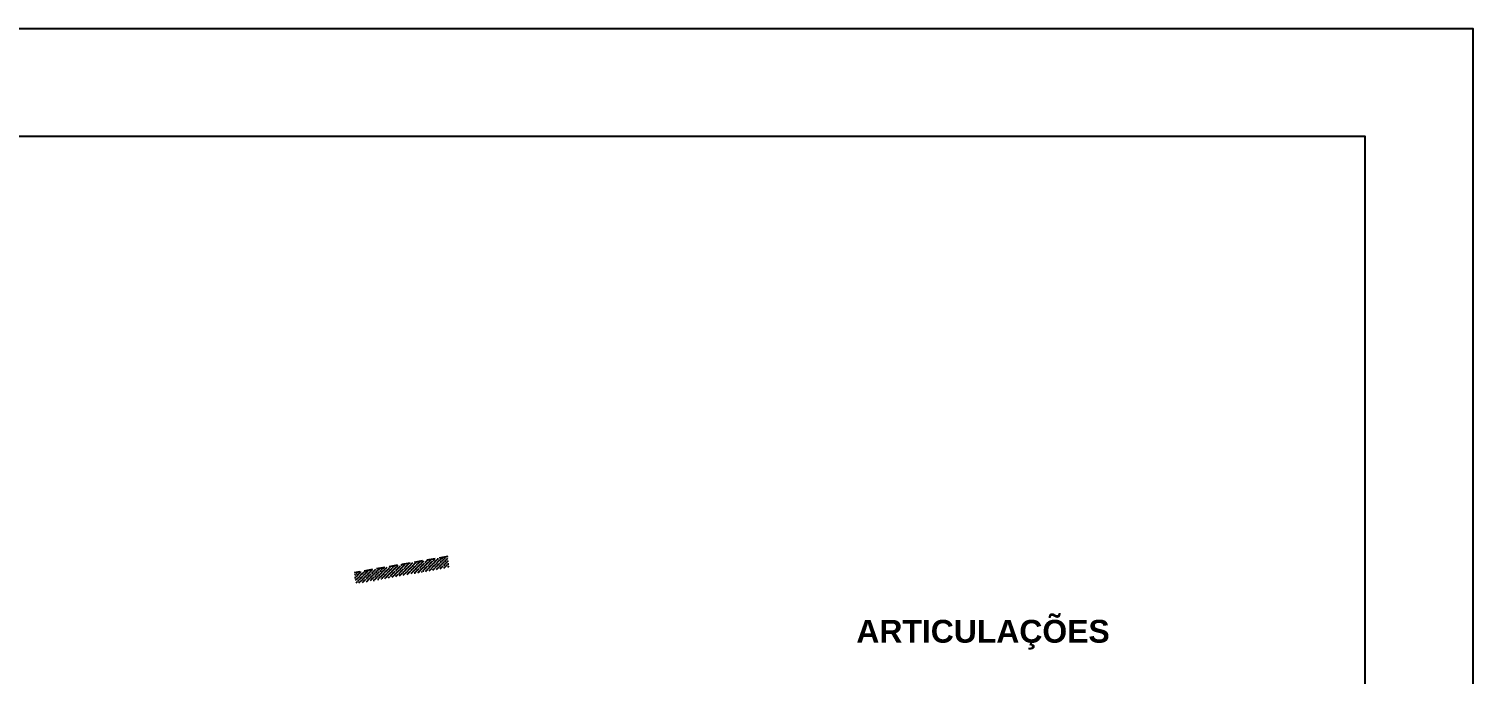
# Model space of a CAD drawing. Header units: millimetres. Extents: x 276147 to 291056, y 9594849 to 9609891.
# Drawn here: x 285196 to 285302.3, y 9596586 to 9596633.6 of the extents above; entities that cross this region are included whole.
import ezdxf

# ---------------------------------------------------------------- set-up
doc = ezdxf.new("R2010")
doc.units = ezdxf.units.MM
doc.header["$LTSCALE"] = 10
doc.linetypes.add('CONTINUO', pattern=[0])
doc.linetypes.add('HIDDEN', pattern=[0.375, 0.25, -0.125])
for name, color, linetype in [('500-dim1', 6, 'Continuous'), ('TG', 7, 'CONTINUO'), ('Top_malha_coord', 8, 'Continuous')]:
    doc.layers.add(name, color=color, linetype=linetype)
doc.styles.add('T7', font='arial.ttf')

msp = doc.modelspace()

# ---------------------------------------------------------------- hatches: boundary and pattern name
at = {"layer": 'Top_malha_coord'}
h = msp.add_hatch(dxfattribs=at)
h.set_pattern_fill('ANSI36', scale=0.05)
h.set_pattern_definition([(45, (-709.2522544326494, 1190.433706529438), (0.0841899011350234, 0.3086963041617522), [0.396875, -0.079375, 0, -0.079375])])
h.paths.add_polyline_path([(285220.0620951272, 9596592.679785065), (285219.9258784133, 9596593.468064507), (285226.8048672935, 9596594.661557691), (285226.9410713397, 9596593.873352062)])

# ---------------------------------------------------------------- linework, layer by layer
at = {"layer": '500-dim1', "ltscale": 0.1}
for points in [[(284988.6304906769, 9596397.671586046), (285302.3489022282, 9596397.671586046), (285302.3489022282, 9596633.55606258), (284988.6304906769, 9596633.55606258)], [(284996.5727289441, 9596405.613824314), (285294.4066639611, 9596405.613824314), (285294.4066639611, 9596625.613824312), (284996.5727289441, 9596625.613824312)]]:
    msp.add_lwpolyline(points, close=True, dxfattribs=at)
at = {"layer": 'TG', "color": 5, "linetype": 'HIDDEN', "ltscale": 0.25, "extrusion": (-0.0710087131260717, -0.0024250461213777, 0.9974727474028996), "elevation": -43525.77214788782}
msp.add_lwpolyline([(-9581267.99930109, 611058.4800097855), (-9581267.041097766, 611051.5459023187)], dxfattribs=at)

# ---------------------------------------------------------------- texts
at = {"layer": 'Top_malha_coord', "color": 7, "insert": (285256.9120207625, 9596589.998970052), "char_height": 1.682079722240085, "attachment_point": 1, "style": 'T7'}
msp.add_mtext_dynamic_manual_height_columns('{\\fArial|b1|i0|c0|p34;ARTICULAÇÕES}', width=9.05984542533406, gutter_width=12.5, heights=[0], dxfattribs=at)

doc.saveas('drawing.dxf')
